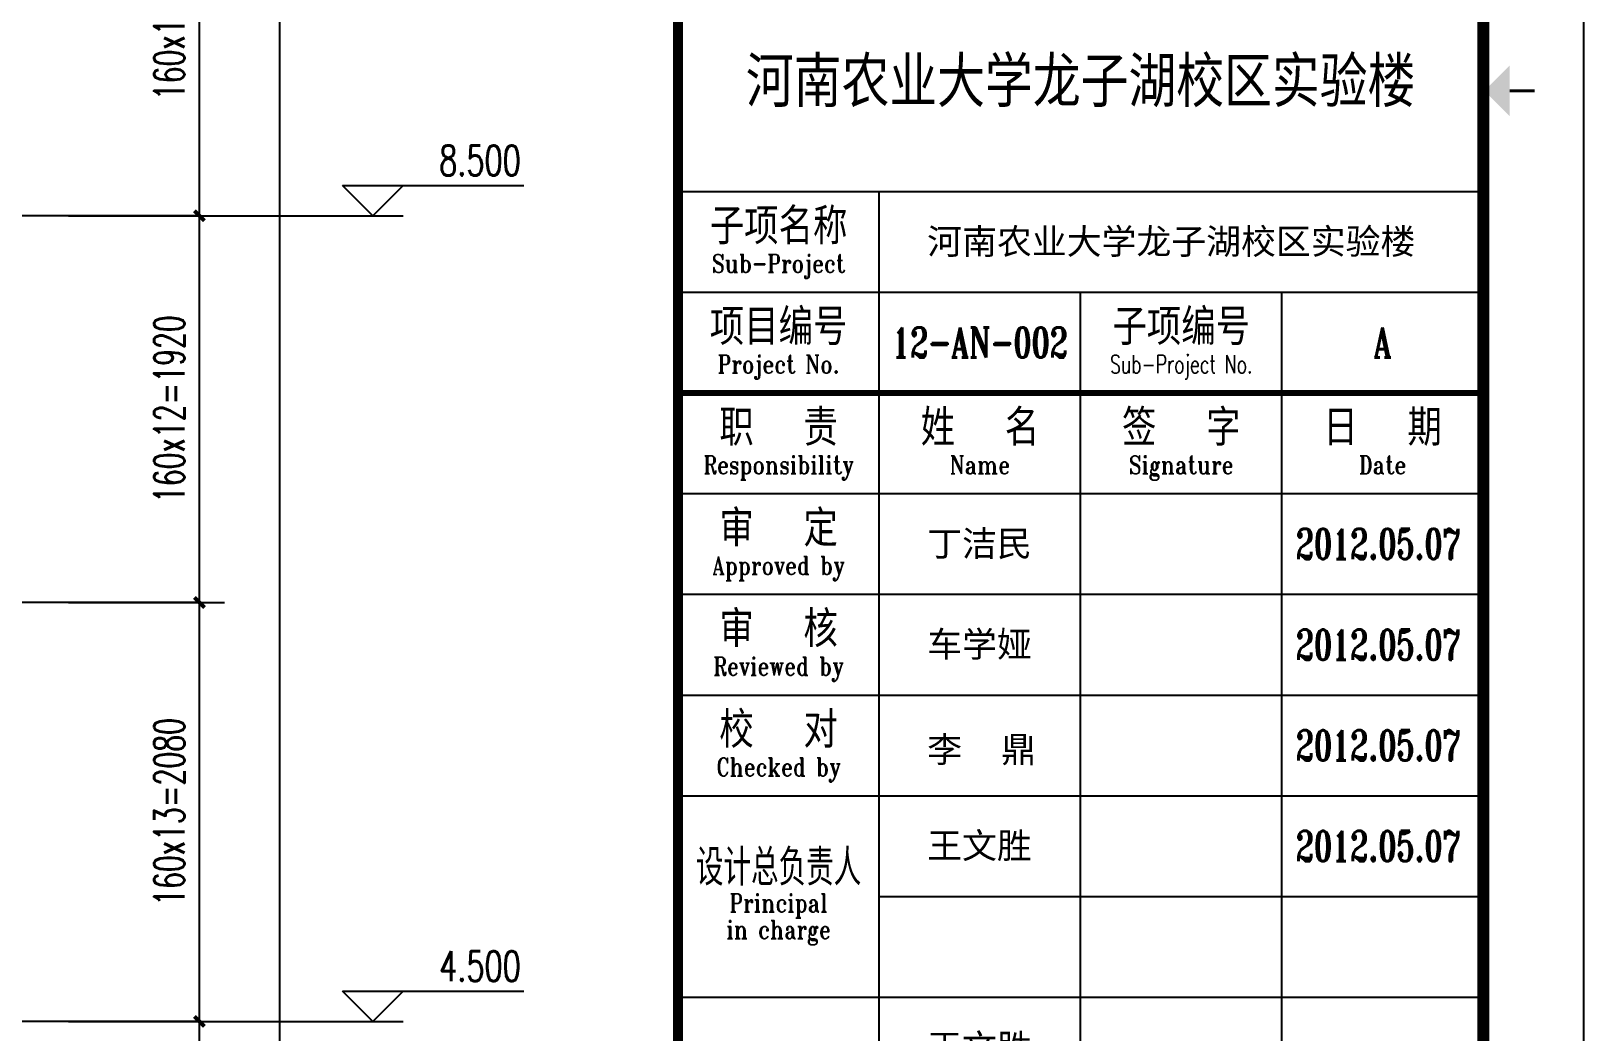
# Model space of a CAD drawing. Extents: x 307762 to 522490, y -326758 to -245675.
# Drawn here: x 403737 to 411450, y -265198 to -260228 of the extents above; entities that cross this region are included whole.
import ezdxf
from ezdxf.enums import TextEntityAlignment as Align

# ---------------------------------------------------------------- set-up
doc = ezdxf.new("R2010")
doc.units = 0
doc.header["$LTSCALE"] = 1000
doc.header["$MEASUREMENT"] = 0
doc.linetypes.add('DOTE', pattern=[2.42, 2, -0.2, 0.02, -0.2])
doc.layers.get('0').update_dxf_attribs({"linetype": 'CONTINUOUS'})
doc.layers.get('Defpoints').update_dxf_attribs({"color": 6, "linetype": 'CONTINUOUS'})
for name, color, linetype in [('DIM_ELEV', 3, 'CONTINUOUS'), ('DOTE', 1, 'DOTE'), ('PUB_DIM', 3, 'CONTINUOUS'), ('PUB_HATCH', 250, 'CONTINUOUS'), ('PUB_TEXT', 7, 'CONTINUOUS'), ('图框', 85, 'CONTINUOUS')]:
    doc.layers.add(name, color=color, linetype=linetype)
doc.styles.add('_TCH_DIM', font='SIMPLEX', dxfattribs={"bigfont": 'GBCBIG'})
doc.styles.add('DIM_FONT', font='SIMPLEX.shx', dxfattribs={"width": 0.65})
doc.styles.add('HT', font='simhei.ttf', dxfattribs={"width": 0.8})
doc.styles.add('TKZ1_tjhts.shx', font='tjromant.shx', dxfattribs={"bigfont": 'tjhts.shx'})
doc.styles.add('TKZ2_tjkts.shx', font='tjromant.shx', dxfattribs={"bigfont": 'tjkts.shx'})
doc.dimstyles.new('DIMN50', dxfattribs={"dimscale": 0.5, "dimtxt": 300, "dimasz": 100, "dimexe": 250, "dimexo": 300, "dimgap": 150, "dimtad": 1, "dimdec": 0, "dimzin": 0, "dimdsep": 46, "dimtxsty": 'DIM_FONT', "dimblk": 'ARCHTICK', "dimcen": 0.09, "dimclrt": 7, "dimazin": 2, "dimtfac": 1, "dimtdec": 0, "dimtix": 1, "dimtmove": 2, "dimatfit": 3, "dimfxl": 0, "dimtolj": 1, "dimtzin": 0, "dimarcsym": 0})

# ---------------------------------------------------------------- blocks, each defined once
blk = doc.blocks.new('TJAD_TK_A1')
for p, q in [((1251.38, 643.45), (1331.38, 643.45)), ((1271.38, 513.45), (1271.38, 643.45)), ((1251.38, 633.45), (1331.38, 633.45)), ((1291.38, 513.45), (1291.38, 633.45)), ((1311.38, 513.45), (1311.38, 633.45)), ((1251.38, 613.45), (1331.38, 613.45)), ((1251.38, 603.45), (1331.38, 603.45)), ((1251.38, 593.45), (1331.38, 593.45)), ((1251.38, 583.45), (1331.38, 583.45)), ((1271.38, 573.45), (1331.38, 573.45)), ((1251.38, 563.45), (1331.38, 563.45))]:
    blk.add_line(p, q)
for points, const_width in [([(1251.38, 940.45), (1251.38, 366.45)], 1), ([(1251.38, 623.45), (1331.38, 623.45)], 0.6)]:
    blk.add_lwpolyline(points, dxfattribs=dict(const_width=const_width))
at = {"layer": '图框'}
blk.add_line((1341.38, 356.45), (1341.38, 950.45), dxfattribs=at)
at = {"layer": '图框', "const_width": 1.2}
blk.add_lwpolyline([(1331.38, 940.45), (525.38, 940.45), (525.38, 366.45), (1331.38, 366.45)], close=True, dxfattribs=at)
at = {"layer": '图框', "const_width": 0.3}
blk.add_lwpolyline([(1333.99, 653.45), (1336.49, 653.45)], dxfattribs=at)
at = {"layer": '图框'}
blk.add_solid([(1333.99, 650.95), (1333.99, 655.95), (1331.49, 653.45)], dxfattribs=at)
at = {"style": 'TKZ2_tjkts.shx'}
for s, p in [('子项名称', (1261.38, 640)), ('项目编号', (1261.38, 630)), ('职  责', (1261.38, 620)), ('姓  名', (1281.38, 620)), ('签  字', (1301.38, 620)), ('日  期', (1321.38, 620)), ('审  定', (1261.38, 610)), ('审  核', (1261.38, 600)), ('校  对', (1261.38, 590))]:
    blk.add_text(s, height=3.6, dxfattribs=at).set_placement(p, align=Align.MIDDLE_CENTER)
at = {"style": 'TKZ2_tjkts.shx', "width": 0.8}
for s, height, p in [('Sub-Project', 1.8, (1261.38, 636.3)), ('Project No.', 1.8, (1261.38, 626.3)), ('Responsibility', 1.8, (1261.38, 616.3)), ('Name', 1.8, (1281.38, 616.3)), ('Signature', 1.8, (1301.38, 616.3)), ('Date', 1.8, (1321.38, 616.3)), ('Approved by', 1.8, (1261.38, 606.3)), ('Reviewed by', 1.8, (1261.38, 596.3)), ('Checked by', 1.8, (1261.38, 586.3)), ('设计总负责人', 3.6, (1261.38, 576.33)), ('Principal', 1.8, (1261.38, 572.8)), ('in charge', 1.8, (1261.38, 570.15))]:
    blk.add_text(s, height=height, dxfattribs=at).set_placement(p, align=Align.MIDDLE_CENTER)
at = {"layer": '图框', "style": 'TKZ2_tjkts.shx'}
blk.add_text('子项编号', height=3.6, dxfattribs=at).set_placement((1301.38, 630), align=Align.MIDDLE_CENTER)
at = {"layer": '图框', "style": 'TKZ2_tjkts.shx', "width": 0.7}
blk.add_text('Sub-Project No.', height=1.8, dxfattribs=at).set_placement((1301.38, 626.3), align=Align.MIDDLE_CENTER)
blk = doc.blocks.new('_ArchTick')
at = {"color": 0, "linetype": 'ByBlock', "const_width": 0.4}
blk.add_lwpolyline([(-0.5, -0.5), (0.5, 0.5)], dxfattribs=at)
blk = doc.blocks.new('*D875')
at = {"layer": 'Defpoints', "color": 0}
for p in [(403773.3, -248645.7), (404973.3, -248645.7), (403773.3, -269645.7)]:
    blk.add_point(p, dxfattribs=at)
at = {"layer": 'PUB_DIM', "color": 0, "lineweight": -2}
for p, q in [((403923.3, -248645.7), (405098.3, -248645.7)), ((404973.3, -269645.7), (404973.3, -248645.7)), ((403923.3, -269645.7), (405098.3, -269645.7))]:
    blk.add_line(p, q, dxfattribs=at)
at = {"layer": 'PUB_DIM', "color": 0, "lineweight": -2, "xscale": 50, "yscale": 50, "zscale": 50}
for p, rotation in [((404973.3, -248645.7), 90), ((404973.3, -269645.7), 270)]:
    blk.add_blockref('_ArchTick', p, dxfattribs=dict(at, rotation=rotation))
at = {"layer": 'PUB_DIM', "color": 7, "insert": (404823.3, -259145.7), "char_height": 150, "attachment_point": 5, "rotation": 90, "style": 'DIM_FONT'}
blk.add_mtext('\\A1;21000', dxfattribs=at)
blk = doc.blocks.new('*D877')
at = {"layer": 'Defpoints', "color": 0}
for p in [(403773.3, -265145.7), (404573.3, -265145.7), (403773.3, -267160.7)]:
    blk.add_point(p, dxfattribs=at)
at = {"layer": 'PUB_DIM', "color": 0, "lineweight": -2}
for p, q in [((403923.3, -265145.7), (404698.3, -265145.7)), ((404573.3, -267160.7), (404573.3, -265145.7)), ((403923.3, -267160.7), (404698.3, -267160.7))]:
    blk.add_line(p, q, dxfattribs=at)
at = {"layer": 'PUB_DIM', "color": 0, "lineweight": -2, "xscale": 50, "yscale": 50, "zscale": 50}
for p, rotation in [((404573.3, -265145.7), 90), ((404573.3, -267160.7), 270)]:
    blk.add_blockref('_ArchTick', p, dxfattribs=dict(at, rotation=rotation))
at = {"layer": 'PUB_DIM', "color": 7, "insert": (404423.3, -266153.2), "char_height": 150, "attachment_point": 5, "rotation": 90, "style": 'DIM_FONT'}
blk.add_mtext('\\A1;155x13=2015', dxfattribs=at)
blk = doc.blocks.new('*D878')
at = {"layer": 'Defpoints', "color": 0}
for p in [(403773.3, -263065.7), (404573.3, -263065.7), (403773.3, -265145.7)]:
    blk.add_point(p, dxfattribs=at)
at = {"layer": 'PUB_DIM', "color": 0, "lineweight": -2}
for p, q in [((403923.3, -263065.7), (404698.3, -263065.7)), ((404573.3, -265145.7), (404573.3, -263065.7)), ((403923.3, -265145.7), (404698.3, -265145.7))]:
    blk.add_line(p, q, dxfattribs=at)
at = {"layer": 'PUB_DIM', "color": 0, "lineweight": -2, "xscale": 50, "yscale": 50, "zscale": 50}
for p, rotation in [((404573.3, -263065.7), 90), ((404573.3, -265145.7), 270)]:
    blk.add_blockref('_ArchTick', p, dxfattribs=dict(at, rotation=rotation))
at = {"layer": 'PUB_DIM', "color": 7, "insert": (404423.3, -264105.7), "char_height": 150, "attachment_point": 5, "rotation": 90, "style": 'DIM_FONT'}
blk.add_mtext('\\A1;160x13=2080', dxfattribs=at)
blk = doc.blocks.new('*D879')
at = {"layer": 'Defpoints', "color": 0}
for p in [(403773.3, -261145.7), (404573.3, -261145.7), (403773.3, -263065.7)]:
    blk.add_point(p, dxfattribs=at)
at = {"layer": 'PUB_DIM', "color": 0, "lineweight": -2}
for p, q in [((403923.3, -261145.7), (404698.3, -261145.7)), ((404573.3, -263065.7), (404573.3, -261145.7)), ((403923.3, -263065.7), (404698.3, -263065.7))]:
    blk.add_line(p, q, dxfattribs=at)
at = {"layer": 'PUB_DIM', "color": 0, "lineweight": -2, "xscale": 50, "yscale": 50, "zscale": 50}
for p, rotation in [((404573.3, -261145.7), 90), ((404573.3, -263065.7), 270)]:
    blk.add_blockref('_ArchTick', p, dxfattribs=dict(at, rotation=rotation))
at = {"layer": 'PUB_DIM', "color": 7, "insert": (404423.3, -262105.7), "char_height": 150, "attachment_point": 5, "rotation": 90, "style": 'DIM_FONT'}
blk.add_mtext('\\A1;160x12=1920', dxfattribs=at)
blk = doc.blocks.new('*D880')
at = {"layer": 'Defpoints', "color": 0}
for p in [(403773.3, -259065.7), (404573.3, -259065.7), (403773.3, -261145.7)]:
    blk.add_point(p, dxfattribs=at)
at = {"layer": 'PUB_DIM', "color": 0, "lineweight": -2}
for p, q in [((403923.3, -259065.7), (404698.3, -259065.7)), ((404573.3, -261145.7), (404573.3, -259065.7)), ((403923.3, -261145.7), (404698.3, -261145.7))]:
    blk.add_line(p, q, dxfattribs=at)
at = {"layer": 'PUB_DIM', "color": 0, "lineweight": -2, "xscale": 50, "yscale": 50, "zscale": 50}
for p, rotation in [((404573.3, -259065.7), 90), ((404573.3, -261145.7), 270)]:
    blk.add_blockref('_ArchTick', p, dxfattribs=dict(at, rotation=rotation))
at = {"layer": 'PUB_DIM', "color": 7, "insert": (404423.3, -260105.7), "char_height": 150, "attachment_point": 5, "rotation": 90, "style": 'DIM_FONT'}
blk.add_mtext('\\A1;160x13=2080', dxfattribs=at)

msp = doc.modelspace()

# ---------------------------------------------------------------- linework, layer by layer
at = {"layer": 'DIM_ELEV'}
for p, q in [((405434.4, -261145.7), (405284.4, -260995.7)), ((405284.4, -260995.7), (406184.4, -260995.7)), ((405434.4, -261145.7), (405584.4, -260995.7)), ((404573.3, -261145.7), (405584.4, -261145.7)), ((405434.4, -265145.7), (405284.4, -264995.7)), ((405284.4, -264995.7), (406184.4, -264995.7)), ((405434.4, -265145.7), (405584.4, -264995.7)), ((404573.3, -265145.7), (405584.4, -265145.7))]:
    msp.add_line(p, q, dxfattribs=at)
at = {"layer": 'DOTE', "ltscale": 0.5}
for p, q in [((404573.3, -261145.7), (393128.1, -261145.7)), ((404573.3, -263065.7), (393128.1, -263065.7)), ((404573.3, -265145.7), (393128.1, -265145.7))]:
    msp.add_line(p, q, dxfattribs=at)
at = {"layer": 'PUB_HATCH', "color": 1}
msp.add_lwpolyline([(406949.9, -246175.1), (370649.9, -246175.1), (370649.9, -274875.1), (406949.9, -274875.1)], close=True, dxfattribs=at)

# ---------------------------------------------------------------- block references
at = {"layer": '图框', "xscale": 50, "yscale": 50, "zscale": 50}
msp.add_blockref('TJAD_TK_A1', (344380.9, -293197.5), dxfattribs=at)

# ---------------------------------------------------------------- texts
at = {"layer": 'PUB_TEXT', "style": '_TCH_DIM', "width": 0.705882}
for s, p in [('8.500', (405764.4, -260945.7)), ('4.500', (405764.4, -264945.7))]:
    msp.add_text(s, height=148.75, dxfattribs=at).set_placement(p)
at = {"layer": '图框', "style": 'TKZ1_tjhts.shx'}
msp.add_text('河南农业大学龙子湖校区实验楼', height=250, dxfattribs=at).set_placement((408949.9, -260481.3), align=Align.MIDDLE_CENTER)
at = {"layer": '图框', "style": 'HT'}
for s, height, p in [('河南农业大学龙子湖校区实验楼', 126.962, (408188, -261336.3)), ('丁洁民', 126.96, (408188, -262836.3)), ('车学娅', 126.96, (408188, -263336.3)), ('李', 127, (408188, -263859.4)), ('鼎', 127, (408555.3, -263859.4)), ('王文胜', 126.96, (408188, -264336.3)), ('王文胜', 126.96, (408188, -265336.3))]:
    msp.add_text(s, height=height, dxfattribs=at).set_placement(p)
at = {"layer": '图框', "style": 'TKZ1_tjhts.shx', "width": 0.7}
for s, p in [('12-AN-002', (408450, -261775)), ('A', (410450, -261775)), ('2012.05.07', (410428.4, -262775.1)), ('2012.05.07', (410428.4, -263275.1)), ('2012.05.07', (410428.4, -263775.1)), ('2012.05.07', (410428.4, -264275.1))]:
    msp.add_text(s, height=150, dxfattribs=at).set_placement(p, align=Align.MIDDLE_CENTER)

# ---------------------------------------------------------------- dimensions: what is measured, and where the dimension line sits
at = {"layer": 'PUB_DIM'}
dim = msp.add_aligned_dim(p1=(403773.3, -269645.7), p2=(403773.3, -248645.7), distance=-1200, dimstyle='DIMN50', dxfattribs=at)
dim.commit()
dim.dimension.update_dxf_attribs({"geometry": '*D875', "text_midpoint": (404823.3, -259145.7)})
for p1, p2, text, picture, middle in [((403773.3, -261145.7), (403773.3, -259065.7), '160x13=2080', '*D880', (404423.3, -260105.7)), ((403773.3, -263065.7), (403773.3, -261145.7), '160x12=1920', '*D879', (404423.3, -262105.7)), ((403773.3, -265145.7), (403773.3, -263065.7), '160x13=2080', '*D878', (404423.3, -264105.7)), ((403773.3, -267160.7), (403773.3, -265145.7), '155x13=2015', '*D877', (404423.3, -266153.2))]:
    dim = msp.add_aligned_dim(p1=p1, p2=p2, distance=-800, text=text, dimstyle='DIMN50', dxfattribs=at)
    dim.commit()
    dim.dimension.update_dxf_attribs({"geometry": picture, "text_midpoint": middle})

doc.saveas('drawing.dxf')
